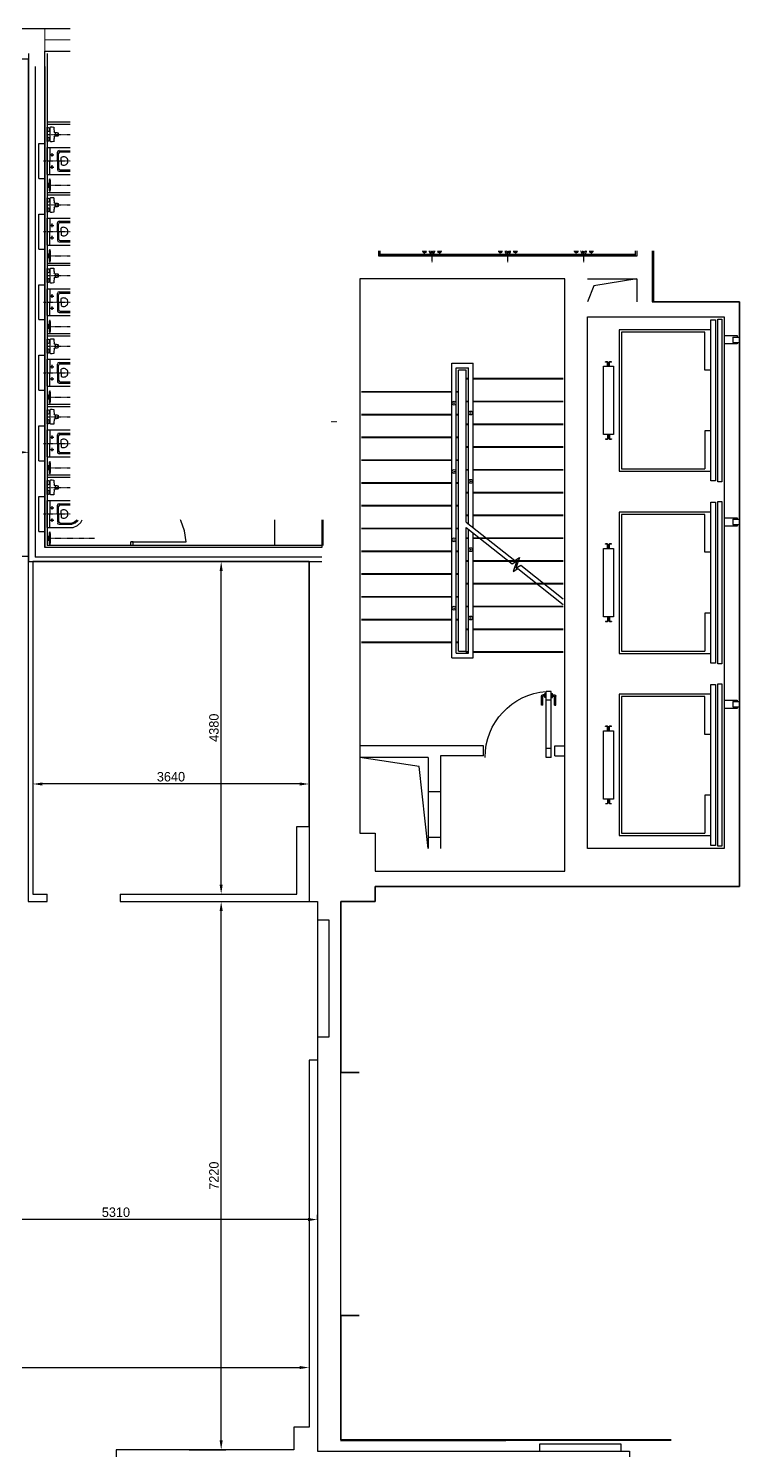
# Model space of a CAD drawing. Header units: millimetres. Extents: x 1180763 to 1206176, y -220242 to -190402.
# Drawn here: x 1196805 to 1206176, y -209132 to -190402 of the extents above; entities that cross this region are included whole.
import ezdxf

# ---------------------------------------------------------------- set-up
doc = ezdxf.new("R2010")
doc.units = ezdxf.units.MM
doc.linetypes.add('DASHDOT2', pattern=[12.7, 6.35, -3.175, 0, -3.175])
doc.linetypes.add('HIDDEN2', pattern=[4.7625, 3.175, -1.5875])
for name, color, linetype in [('Baca', 7, 'Continuous'), ('Divar-esas', 7, 'Continuous'), ('Divar-komek', 7, 'Continuous'), ('Kafel', 7, 'Continuous'), ('Lift', 7, 'Continuous'), ('Meheccer', 7, 'Continuous'), ('OFFICE_BOUNDARY', 3, 'Continuous'), ('Pillekan', 7, 'Continuous'), ('Qapi', 7, 'Continuous'), ('Santexnika', 7, 'Continuous'), ('Tavan', 7, 'Continuous')]:
    doc.layers.add(name, color=color, linetype=linetype)
doc.layers.add('syse', color=135, linetype='Continuous', lineweight=15)

msp = doc.modelspace()

# ---------------------------------------------------------------- linework, layer by layer
for p, q in [((1184773, -190402), (1197353, -190402)), ((1197023, -197237), (1197023, -190702)), ((1197023, -190702), (1197353, -190702)), ((1201423, -193402), (1201423, -193332)), ((1204823, -193402), (1201423, -193402)), ((1204823, -193332), (1204823, -193402)), ((1205023, -193332), (1205023, -194002)), ((1205023, -194002), (1206173, -194002)), ((1206173, -194002), (1206173, -201702)), ((1204434, -194792), (1204408, -194792)), ((1204408, -194796), (1204408, -194792)), ((1204430, -194796), (1204408, -194796)), ((1204434, -194848), (1204434, -194800)), ((1204438, -194844), (1204438, -194796)), ((1204458, -194852), (1204438, -194852)), ((1204454, -194848), (1204442, -194848)), ((1204458, -194844), (1204458, -194796)), ((1204488, -194792), (1204462, -194792)), ((1204462, -194848), (1204462, -194800)), ((1204488, -194796), (1204466, -194796)), ((1204488, -194796), (1204488, -194792)), ((1204408, -195808), (1204408, -195812)), ((1204408, -195808), (1204430, -195808)), ((1204408, -195812), (1204434, -195812)), ((1204434, -195756), (1204434, -195804)), ((1204438, -195752), (1204458, -195752)), ((1204438, -195760), (1204438, -195808)), ((1204442, -195756), (1204454, -195756)), ((1204458, -195760), (1204458, -195808)), ((1204462, -195756), (1204462, -195804)), ((1204462, -195812), (1204488, -195812)), ((1204466, -195808), (1204488, -195808)), ((1204488, -195808), (1204488, -195812)), ((1200673, -196872), (1200673, -197237)), ((1204434, -197192), (1204408, -197192)), ((1204408, -197196), (1204408, -197192)), ((1204430, -197196), (1204408, -197196)), ((1204434, -197248), (1204434, -197200)), ((1204438, -197244), (1204438, -197196)), ((1204458, -197244), (1204458, -197196)), ((1204488, -197192), (1204462, -197192)), ((1204462, -197248), (1204462, -197200)), ((1204488, -197196), (1204466, -197196)), ((1204488, -197196), (1204488, -197192)), ((1200673, -197237), (1197023, -197237)), ((1204458, -197252), (1204438, -197252)), ((1204454, -197248), (1204442, -197248)), ((1204434, -198156), (1204434, -198204)), ((1204438, -198152), (1204458, -198152)), ((1204438, -198160), (1204438, -198208)), ((1204442, -198156), (1204454, -198156)), ((1204458, -198160), (1204458, -198208)), ((1204462, -198156), (1204462, -198204)), ((1204408, -198208), (1204408, -198212)), ((1204408, -198208), (1204430, -198208)), ((1204408, -198212), (1204434, -198212)), ((1204462, -198212), (1204488, -198212)), ((1204466, -198208), (1204488, -198208)), ((1204488, -198208), (1204488, -198212)), ((1204434, -199592), (1204408, -199592)), ((1204408, -199596), (1204408, -199592)), ((1204430, -199596), (1204408, -199596)), ((1204434, -199648), (1204434, -199600)), ((1204438, -199644), (1204438, -199596)), ((1204458, -199652), (1204438, -199652)), ((1204454, -199648), (1204442, -199648)), ((1204458, -199644), (1204458, -199596)), ((1204488, -199592), (1204462, -199592)), ((1204462, -199648), (1204462, -199600)), ((1204488, -199596), (1204466, -199596)), ((1204488, -199596), (1204488, -199592)), ((1204434, -200556), (1204434, -200604)), ((1204438, -200552), (1204458, -200552)), ((1204438, -200560), (1204438, -200608)), ((1204442, -200556), (1204454, -200556)), ((1204458, -200560), (1204458, -200608)), ((1204462, -200556), (1204462, -200604)), ((1204408, -200608), (1204408, -200612)), ((1204408, -200608), (1204430, -200608)), ((1204408, -200612), (1204434, -200612)), ((1204462, -200612), (1204488, -200612)), ((1204466, -200608), (1204488, -200608)), ((1204488, -200608), (1204488, -200612)), ((1206173, -201702), (1201373, -201702)), ((1201373, -201702), (1201373, -201902)), ((1201373, -201902), (1200923, -201902)), ((1200923, -201902), (1200923, -204152)), ((1200923, -204152), (1201163, -204152)), ((1201163, -207352), (1200923, -207352)), ((1200923, -207352), (1200923, -209002)), ((1200923, -209002), (1205273, -208997))]:
    msp.add_line(p, q)
at = {"color": 5, "lineweight": 5}
msp.add_line((1197023, -190552), (1197353, -190552), dxfattribs=at)
at = {"color": 1, "lineweight": 30}
for p, q in [((1205043, -194002), (1205043, -193332)), ((1206173, -194002), (1205043, -194002)), ((1206173, -201702), (1206173, -194002)), ((1196803, -197422), (1200503, -197422)), ((1200503, -197422), (1200503, -201902)), ((1201373, -201902), (1201373, -201702)), ((1201373, -201702), (1206173, -201702)), ((1200503, -201902), (1200613, -201902)), ((1200613, -201902), (1200613, -209142)), ((1200923, -204152), (1200923, -201902)), ((1200923, -201902), (1201373, -201902)), ((1201163, -204152), (1200923, -204152)), ((1200923, -204152), (1201163, -204152)), ((1200923, -207352), (1200923, -204152)), ((1200923, -208992), (1200923, -207352)), ((1200923, -207352), (1201163, -207352)), ((1201163, -207352), (1200923, -207352)), ((1205273, -208992), (1200923, -208992))]:
    msp.add_line(p, q, dxfattribs=at)
at = {"color": 0, "lineweight": -2, "transparency": 16777216}
for p, q in [((1196808, -196044), (1196808, -195922)), ((1198684, -197422), (1199407, -197422)), ((1199345, -201677), (1199345, -197547)), ((1196863, -200249), (1196863, -200416)), ((1200378, -200353), (1196988, -200353)), ((1200503, -200249), (1200503, -200416)), ((1198724, -201802), (1199407, -201802)), ((1198923, -201902), (1199407, -201902)), ((1199345, -208997), (1199345, -202027)), ((1200613, -206094), (1200613, -206027)), ((1200488, -206090), (1195428, -206090)), ((1191038, -208039), (1200378, -208039)), ((1200503, -208068), (1200503, -208101)), ((1198923, -209122), (1199407, -209122))]:
    msp.add_line(p, q, dxfattribs=at)
at = {"lineweight": 5}
msp.add_lwpolyline([(1197023, -190702), (1197023, -190402)], dxfattribs=at)
for points in [[(1203873, -201502), (1203873, -193702), (1201173, -193702), (1201173, -201002), (1201373, -201002), (1201373, -201502), (1203873, -201502)], [(1194433, -197252), (1194433, -197352), (1196803, -197352), (1196803, -201902), (1197053, -201902), (1197053, -201802)], [(1198013, -201802), (1200343, -201802), (1200343, -200912), (1200503, -200912), (1200503, -197422), (1196863, -197422), (1196863, -201802), (1197053, -201802)], [(1198013, -201802), (1198013, -201902), (1200613, -201902), (1200613, -202142), (1200763, -202142), (1200763, -203689), (1200613, -203689)], [(1200613, -203692), (1200613, -203992), (1200503, -203992), (1200503, -208822), (1200303, -208822), (1200303, -209122), (1197963, -209122), (1197963, -209222)], [(1203543, -209142), (1203543, -209042), (1204613, -209042), (1204613, -209142)]]:
    msp.add_lwpolyline(points)
msp.add_lwpolyline([(1204173, -194202), (1205973, -194202), (1205973, -201202), (1204173, -201202)], close=True)
at = {"extrusion": (0, 0, -1)}
for centre, start, end in [((-1204430, -194800), 90, 180), ((-1204434, -194796), 90, 180), ((-1204438, -194848), -90, 0), ((-1204442, -194844), -90, 0), ((-1204454, -194844), 180, -90), ((-1204462, -194796), 0, 90), ((-1204458, -194848), 180, -90), ((-1204466, -194800), 0, 90), ((-1204430, -195804), 180, -90), ((-1204438, -195756), 0, 90), ((-1204434, -195808), 180, -90), ((-1204442, -195760), 0, 90), ((-1204454, -195760), 90, 180), ((-1204458, -195756), 90, 180), ((-1204462, -195808), -90, 0), ((-1204466, -195804), -90, 0), ((-1204430, -197200), 90, 180), ((-1204434, -197196), 90, 180), ((-1204462, -197196), 0, 90), ((-1204466, -197200), 0, 90), ((-1204438, -197248), -90, 0), ((-1204442, -197244), -90, 0), ((-1204454, -197244), 180, -90), ((-1204458, -197248), 180, -90), ((-1204438, -198156), 0, 90), ((-1204442, -198160), 0, 90), ((-1204454, -198160), 90, 180), ((-1204458, -198156), 90, 180), ((-1204430, -198204), 180, -90), ((-1204434, -198208), 180, -90), ((-1204462, -198208), -90, 0), ((-1204466, -198204), -90, 0), ((-1204430, -199600), 90, 180), ((-1204434, -199596), 90, 180), ((-1204438, -199648), -90, 0), ((-1204442, -199644), -90, 0), ((-1204454, -199644), 180, -90), ((-1204462, -199596), 0, 90), ((-1204458, -199648), 180, -90), ((-1204466, -199600), 0, 90), ((-1204438, -200556), 0, 90), ((-1204442, -200560), 0, 90), ((-1204454, -200560), 90, 180), ((-1204458, -200556), 90, 180), ((-1204430, -200604), 180, -90), ((-1204434, -200608), 180, -90), ((-1204462, -200608), -90, 0), ((-1204466, -200604), -90, 0)]:
    msp.add_arc(centre, 4, start, end, dxfattribs=at)
at = {"color": 0, "transparency": 16777216}
for points in [[(1196683, -195964), (1196683, -196005), (1196808, -195985)], [(1199324, -197547), (1199365, -197547), (1199345, -197422)], [(1196988, -200333), (1196988, -200374), (1196863, -200353)], [(1200378, -200333), (1200378, -200374), (1200503, -200353)], [(1199324, -201677), (1199365, -201677), (1199345, -201802)], [(1199324, -202027), (1199365, -202027), (1199345, -201902)], [(1200488, -206069), (1200488, -206110), (1200613, -206090)], [(1200378, -208018), (1200378, -208059), (1200503, -208039)], [(1199324, -208997), (1199365, -208997), (1199345, -209122)]]:
    msp.add_solid(points, dxfattribs=at)
at = {"layer": 'Baca'}
for p, q in [((1201952, -200124), (1201173, -200002)), ((1202073, -201202), (1201952, -200124))]:
    msp.add_line(p, q, dxfattribs=at)
msp.add_lwpolyline([(1204823, -193702), (1204257, -193793), (1204173, -194002)], dxfattribs=at)
at = {"layer": 'Divar-esas'}
for p, q in [((1202803, -199852), (1201173, -199852)), ((1202073, -200002), (1201173, -200002)), ((1202073, -200002), (1202073, -200452)), ((1202803, -199982), (1202233, -199982)), ((1202233, -199982), (1202233, -200452)), ((1202803, -199982), (1202803, -199852)), ((1203743, -199852), (1203873, -199852)), ((1203743, -199982), (1203743, -199852)), ((1203743, -199982), (1203873, -199982)), ((1202073, -200452), (1202233, -200452)), ((1202073, -201052), (1202073, -201202)), ((1202073, -201052), (1202233, -201052)), ((1202233, -201052), (1202233, -201202))]:
    msp.add_line(p, q, dxfattribs=at)
at = {"layer": 'Divar-komek'}
for p, q in [((1196893, -190902), (1196893, -197367)), ((1197023, -190902), (1197023, -197237)), ((1204823, -193332), (1204823, -193402)), ((1205023, -193332), (1205023, -194002)), ((1205023, -193332), (1205023, -194002)), ((1204173, -193702), (1204823, -193702)), ((1204823, -193702), (1204823, -194002)), ((1200673, -197367), (1196893, -197367)), ((1200673, -197237), (1197023, -197237)), ((1202073, -200452), (1202073, -201052)), ((1202233, -200452), (1202233, -201052))]:
    msp.add_line(p, q, dxfattribs=at)
at = {"layer": 'Kafel'}
for p, q in [((1197053, -190732), (1197053, -197212)), ((1197023, -190902), (1197023, -197212)), ((1201438, -193402), (1201438, -193332)), ((1201438, -193387), (1204803, -193387)), ((1204803, -193402), (1204803, -193332)), ((1205043, -193332), (1205043, -194002)), ((1200683, -196872), (1200683, -197212)), ((1200673, -197212), (1197053, -197212))]:
    msp.add_line(p, q, dxfattribs=at)
at = {"layer": 'Lift'}
for p, q in [((1204588, -194371), (1204588, -196233)), ((1205798, -194371), (1204588, -194371)), ((1204618, -194402), (1204618, -196202)), ((1205718, -194402), (1204618, -194402)), ((1205718, -194902), (1205718, -194402)), ((1205798, -196362), (1205798, -194242)), ((1205798, -194242), (1205858, -194242)), ((1205858, -194242), (1205858, -196362)), ((1205888, -196372), (1205888, -194232)), ((1205888, -194232), (1205943, -194232)), ((1205888, -194232), (1205943, -194232)), ((1205943, -194232), (1205943, -196372)), ((1205798, -194902), (1205718, -194902)), ((1205798, -195702), (1205718, -195702)), ((1205718, -195702), (1205718, -196202)), ((1204588, -196233), (1205798, -196233)), ((1204618, -196202), (1205718, -196202)), ((1205858, -196362), (1205798, -196362)), ((1205943, -196372), (1205888, -196372)), ((1205798, -198762), (1205798, -196642)), ((1205798, -196642), (1205858, -196642)), ((1205858, -196642), (1205858, -198762)), ((1205888, -198772), (1205888, -196632)), ((1205888, -196632), (1205943, -196632)), ((1205888, -196632), (1205943, -196632)), ((1205943, -196632), (1205943, -198772)), ((1204588, -196771), (1204588, -198633)), ((1205798, -196771), (1204588, -196771)), ((1204618, -196802), (1204618, -198602)), ((1205718, -196802), (1204618, -196802)), ((1205718, -197302), (1205718, -196802)), ((1205798, -197302), (1205718, -197302)), ((1205798, -198102), (1205718, -198102)), ((1205718, -198102), (1205718, -198602)), ((1204588, -198633), (1205798, -198633)), ((1204618, -198602), (1205718, -198602)), ((1205858, -198762), (1205798, -198762)), ((1205943, -198772), (1205888, -198772)), ((1205798, -201162), (1205798, -199042)), ((1205798, -199042), (1205858, -199042)), ((1205858, -199042), (1205858, -201162)), ((1205888, -201172), (1205888, -199032)), ((1205888, -199032), (1205943, -199032)), ((1205888, -199032), (1205943, -199032)), ((1205943, -199032), (1205943, -201172)), ((1204588, -199171), (1204588, -201033)), ((1205798, -199171), (1204588, -199171)), ((1204618, -199202), (1204618, -201002)), ((1205718, -199202), (1204618, -199202)), ((1205718, -199702), (1205718, -199202)), ((1205798, -199702), (1205718, -199702)), ((1205798, -200502), (1205718, -200502)), ((1205718, -200502), (1205718, -201002)), ((1204588, -201033), (1205798, -201033)), ((1204618, -201002), (1205718, -201002)), ((1205858, -201162), (1205798, -201162)), ((1205943, -201172), (1205888, -201172))]:
    msp.add_line(p, q, dxfattribs=at)
at = {"layer": 'Lift', "linetype": 'Continuous'}
for p, q in [((1205973, -194447), (1206143, -194447)), ((1206143, -194557), (1205973, -194557)), ((1206088, -194467), (1206173, -194467)), ((1206088, -194467), (1206088, -194537)), ((1206088, -194537), (1206173, -194537)), ((1206143, -194447), (1206143, -194467)), ((1206143, -194537), (1206143, -194557)), ((1206173, -194457), (1206176, -194457)), ((1206173, -194547), (1206176, -194547)), ((1206176, -194457), (1206176, -194547)), ((1205973, -196847), (1206143, -196847)), ((1206143, -196847), (1206143, -196867)), ((1206143, -196957), (1205973, -196957)), ((1206088, -196867), (1206173, -196867)), ((1206088, -196867), (1206088, -196937)), ((1206088, -196937), (1206173, -196937)), ((1206143, -196937), (1206143, -196957)), ((1206173, -196857), (1206176, -196857)), ((1206173, -196947), (1206176, -196947)), ((1206176, -196857), (1206176, -196947)), ((1205973, -199247), (1206143, -199247)), ((1206088, -199267), (1206173, -199267)), ((1206088, -199267), (1206088, -199337)), ((1206143, -199247), (1206143, -199267)), ((1206173, -199257), (1206176, -199257)), ((1206176, -199257), (1206176, -199347)), ((1206143, -199357), (1205973, -199357)), ((1206088, -199337), (1206173, -199337)), ((1206143, -199337), (1206143, -199357)), ((1206173, -199347), (1206176, -199347))]:
    msp.add_line(p, q, dxfattribs=at)
at = {"layer": 'Lift', "extrusion": (0, 0, -1)}
for points in [[(-1204513, -195752), (-1204383, -195752), (-1204383, -194852), (-1204513, -194852)], [(-1204513, -198152), (-1204383, -198152), (-1204383, -197252), (-1204513, -197252)], [(-1204513, -200552), (-1204383, -200552), (-1204383, -199652), (-1204513, -199652)]]:
    msp.add_lwpolyline(points, close=True, dxfattribs=at)
at = {"layer": 'Meheccer'}
for p, q in [((1202383, -198692), (1202383, -194812)), ((1202383, -194812), (1202663, -194812)), ((1202443, -198632), (1202443, -194872)), ((1202443, -194872), (1202603, -194872)), ((1202603, -196927), (1202603, -194872)), ((1202663, -196974), (1202663, -194812)), ((1202603, -198632), (1202603, -197000)), ((1202663, -198692), (1202663, -197048)), ((1202383, -198692), (1202663, -198692)), ((1202443, -198632), (1202603, -198632))]:
    msp.add_line(p, q, dxfattribs=at)
for centre, radius in [((1202413, -195337), 25), ((1202413, -195337), 5), ((1202633, -195467), 25), ((1202633, -195467), 5), ((1202413, -196237), 25), ((1202633, -196367), 25), ((1202413, -197138), 25), ((1202633, -197267), 25), ((1202633, -197267), 5), ((1202413, -198037), 25), ((1202633, -198167), 25), ((1202633, -198167), 5)]:
    msp.add_circle(centre, radius, dxfattribs=at)
at = {"layer": 'Meheccer', "linetype": 'HIDDEN2'}
for centre in [(1202413, -196237), (1202633, -196367), (1202413, -197138), (1202413, -198037)]:
    msp.add_circle(centre, 5, dxfattribs=at)
at = {"layer": 'OFFICE_BOUNDARY'}
msp.add_lwpolyline([(1204723, -209142), (1204723, -219872), (1185173, -219872), (1185173, -217272), (1181163, -217272), (1181163, -210562), (1185043, -210562), (1185043, -200312), (1181203, -200312), (1181203, -193602), (1185173, -193602), (1185173, -190802), (1196803, -190802), (1196803, -197422), (1200503, -197422), (1200503, -201902), (1200613, -201902), (1200613, -209142), (1204723, -209142)], close=True, dxfattribs=at)
at = {"layer": 'Pillekan'}
for p, q in [((1202473, -198602), (1202473, -194902)), ((1202573, -194902), (1202473, -194902)), ((1202573, -196903), (1202573, -194902)), ((1202573, -195010), (1202603, -195010)), ((1202573, -195017), (1202603, -195017)), ((1202663, -195010), (1203853, -195010)), ((1202663, -195017), (1203853, -195017)), ((1202383, -195187), (1201193, -195187)), ((1202383, -195194), (1201193, -195194)), ((1202473, -195187), (1202443, -195187)), ((1202473, -195194), (1202443, -195194)), ((1202573, -195310), (1202603, -195310)), ((1202573, -195317), (1202603, -195317)), ((1202663, -195310), (1203853, -195310)), ((1202663, -195317), (1203853, -195317)), ((1202383, -195487), (1201193, -195487)), ((1202383, -195494), (1201193, -195494)), ((1202473, -195487), (1202443, -195487)), ((1202473, -195494), (1202443, -195494)), ((1202573, -195610), (1202603, -195610)), ((1202573, -195617), (1202603, -195617)), ((1202663, -195610), (1203853, -195610)), ((1202663, -195617), (1203853, -195617)), ((1202383, -195787), (1201193, -195787)), ((1202383, -195794), (1201193, -195794)), ((1202473, -195787), (1202443, -195787)), ((1202473, -195794), (1202443, -195794)), ((1202573, -195910), (1202603, -195910)), ((1202663, -195910), (1203853, -195910)), ((1202383, -196087), (1201193, -196087)), ((1202383, -196094), (1201193, -196094)), ((1202473, -196087), (1202443, -196087)), ((1202473, -196094), (1202443, -196094)), ((1202573, -195917), (1202603, -195917)), ((1202663, -195917), (1203853, -195917)), ((1202573, -196210), (1202603, -196210)), ((1202573, -196217), (1202603, -196217)), ((1202663, -196210), (1203853, -196210)), ((1202663, -196217), (1203853, -196217)), ((1202383, -196387), (1201193, -196387)), ((1202383, -196394), (1201193, -196394)), ((1202473, -196387), (1202443, -196387)), ((1202473, -196394), (1202443, -196394)), ((1202573, -196510), (1202603, -196510)), ((1202573, -196517), (1202603, -196517)), ((1202663, -196510), (1203853, -196510)), ((1202663, -196517), (1203853, -196517)), ((1202383, -196687), (1201193, -196687)), ((1202383, -196694), (1201193, -196694)), ((1202473, -196687), (1202443, -196687)), ((1202473, -196694), (1202443, -196694)), ((1202573, -196810), (1202603, -196810)), ((1202573, -196817), (1202603, -196817)), ((1202663, -196810), (1203853, -196810)), ((1202663, -196817), (1203853, -196817)), ((1202383, -196987), (1201193, -196987)), ((1202383, -196994), (1201193, -196994)), ((1202473, -196987), (1202443, -196987)), ((1202473, -196994), (1202443, -196994)), ((1202573, -198617), (1202573, -196977)), ((1202573, -197110), (1202603, -197110)), ((1202573, -197117), (1202603, -197117)), ((1202663, -197110), (1203853, -197110)), ((1202663, -197117), (1203853, -197117)), ((1202383, -197287), (1201193, -197287)), ((1202383, -197294), (1201193, -197294)), ((1202473, -197287), (1202443, -197287)), ((1202473, -197294), (1202443, -197294)), ((1202573, -197410), (1202603, -197410)), ((1202663, -197410), (1203853, -197410)), ((1202383, -197587), (1201193, -197587)), ((1202383, -197594), (1201193, -197594)), ((1202473, -197587), (1202443, -197587)), ((1202473, -197594), (1202443, -197594)), ((1202573, -197417), (1202603, -197417)), ((1202663, -197417), (1203853, -197417)), ((1202573, -197710), (1202603, -197710)), ((1202573, -197717), (1202603, -197717)), ((1202663, -197710), (1203853, -197710)), ((1202663, -197717), (1203853, -197717)), ((1202383, -197887), (1201193, -197887)), ((1202383, -197894), (1201193, -197894)), ((1202473, -197887), (1202443, -197887)), ((1202473, -197894), (1202443, -197894)), ((1202573, -198010), (1202603, -198010)), ((1202573, -198017), (1202603, -198017)), ((1202663, -198010), (1203853, -198010)), ((1202663, -198017), (1203853, -198017)), ((1202383, -198187), (1201193, -198187)), ((1202383, -198194), (1201193, -198194)), ((1202473, -198187), (1202443, -198187)), ((1202473, -198194), (1202443, -198194)), ((1202573, -198310), (1202603, -198310)), ((1202573, -198317), (1202603, -198317)), ((1202663, -198310), (1203853, -198310)), ((1202663, -198317), (1203853, -198317)), ((1202383, -198487), (1201193, -198487)), ((1202383, -198494), (1201193, -198494)), ((1202473, -198487), (1202443, -198487)), ((1202473, -198494), (1202443, -198494)), ((1202473, -198602), (1202573, -198602)), ((1202573, -198610), (1202603, -198610)), ((1202573, -198617), (1202603, -198617)), ((1202663, -198610), (1203853, -198610)), ((1202663, -198617), (1203853, -198617))]:
    msp.add_line(p, q, dxfattribs=at)
at = {"layer": 'Pillekan', "linetype": 'Continuous'}
for points in [[(1202573, -196903), (1203213, -197409), (1203275, -197370), (1203229, -197509), (1203292, -197471), (1203853, -197913)], [(1202573, -196977), (1203177, -197454), (1203239, -197415), (1203193, -197554), (1203255, -197516), (1203853, -197987)]]:
    msp.add_lwpolyline(points, dxfattribs=at)
at = {"layer": 'Qapi', "linetype": 'Continuous'}
for p, q in [((1203567, -199313), (1203567, -199198)), ((1203567, -199313), (1203567, -199198)), ((1203611, -199180), (1203585, -199180)), ((1203611, -199180), (1203585, -199180)), ((1203611, -199180), (1203585, -199180)), ((1203611, -199180), (1203585, -199180)), ((1203611, -199180), (1203585, -199180)), ((1203611, -199180), (1203585, -199180)), ((1203585, -199313), (1203585, -199198)), ((1203611, -199198), (1203585, -199198)), ((1203585, -199313), (1203585, -199198)), ((1203611, -199198), (1203585, -199198)), ((1203611, -199215), (1203611, -199162)), ((1203611, -199215), (1203611, -199162)), ((1203629, -199162), (1203611, -199162)), ((1203611, -199215), (1203611, -199162)), ((1203611, -199215), (1203611, -199162)), ((1203629, -199162), (1203611, -199162)), ((1203629, -199215), (1203611, -199215)), ((1203629, -199215), (1203611, -199215)), ((1203691, -199162), (1203709, -199162)), ((1203691, -199162), (1203709, -199162)), ((1203691, -199215), (1203709, -199215)), ((1203691, -199215), (1203709, -199215)), ((1203709, -199215), (1203709, -199162)), ((1203709, -199215), (1203709, -199162)), ((1203709, -199215), (1203709, -199162)), ((1203709, -199215), (1203709, -199162)), ((1203709, -199180), (1203736, -199180)), ((1203709, -199180), (1203736, -199180)), ((1203709, -199180), (1203736, -199180)), ((1203709, -199180), (1203736, -199180)), ((1203709, -199180), (1203736, -199180)), ((1203709, -199180), (1203736, -199180)), ((1203709, -199198), (1203736, -199198)), ((1203709, -199198), (1203736, -199198)), ((1203736, -199313), (1203736, -199198)), ((1203736, -199313), (1203736, -199198)), ((1203754, -199313), (1203754, -199198)), ((1203754, -199313), (1203754, -199198)), ((1203585, -199313), (1203567, -199313)), ((1203585, -199313), (1203567, -199313)), ((1203736, -199313), (1203754, -199313)), ((1203736, -199313), (1203754, -199313))]:
    msp.add_line(p, q, dxfattribs=at)
at = {"layer": 'Qapi'}
for p, q in [((1203691, -199135), (1203629, -199135)), ((1203691, -199135), (1203629, -199135)), ((1203629, -200002), (1203629, -199135)), ((1203691, -199135), (1203629, -199135)), ((1203691, -199135), (1203629, -199135)), ((1203629, -200002), (1203629, -199135)), ((1203691, -199251), (1203629, -199251)), ((1203691, -199251), (1203629, -199251)), ((1203691, -200002), (1203691, -199135)), ((1203691, -200002), (1203691, -199135)), ((1203691, -199887), (1203629, -199887)), ((1203691, -199887), (1203629, -199887)), ((1203691, -200002), (1203629, -200002)), ((1203691, -200002), (1203629, -200002)), ((1203691, -200002), (1203629, -200002)), ((1203691, -200002), (1203629, -200002))]:
    msp.add_line(p, q, dxfattribs=at)
at = {"layer": 'Qapi', "extrusion": (0, 0, -1)}
msp.add_arc((-1203691, -200002), 869, 0, 85.8935, dxfattribs=at)
msp.add_arc((-1203691, -200002), 869, 0, 85.8935, dxfattribs=at)
at = {"layer": 'Qapi', "linetype": 'Continuous', "extrusion": (0, 0, -1)}
for centre, start, end in [((-1203585, -199198), 0, 90), ((-1203585, -199198), 0, 90), ((-1203736, -199198), 90, 180), ((-1203736, -199198), 90, 180)]:
    msp.add_arc(centre, 17.8, start, end, dxfattribs=at)
at = {"layer": 'Santexnika'}
for p, q in [((1197053, -191632), (1197353, -191632)), ((1197053, -191662), (1197353, -191662)), ((1197053, -191890), (1197053, -191704)), ((1197080, -191712), (1197080, -191755)), ((1197094, -191717), (1197080, -191717)), ((1197091, -191750), (1197080, -191750)), ((1197156, -191776), (1197156, -191818)), ((1196943, -191917), (1197023, -191917)), ((1196943, -192377), (1196943, -191917)), ((1197023, -192377), (1197023, -191917)), ((1197053, -192325), (1197053, -191970)), ((1197053, -191970), (1197353, -191970)), ((1197080, -191882), (1197080, -191839)), ((1197091, -191844), (1197080, -191844)), ((1197094, -191877), (1197080, -191877)), ((1197085, -191970), (1197085, -192147)), ((1197085, -192325), (1197085, -192147)), ((1197094, -192067), (1197138, -192067)), ((1197116, -192089), (1197116, -192043)), ((1197187, -192147), (1197187, -192033)), ((1197187, -192147), (1197187, -192261)), ((1197202, -192147), (1197202, -192049)), ((1197202, -192147), (1197202, -192245)), ((1197208, -192012), (1197353, -192012)), ((1197224, -192028), (1197353, -192028)), ((1197238, -192147), (1197238, -192101)), ((1197238, -192147), (1197238, -192193)), ((1197053, -192325), (1197353, -192325)), ((1197094, -192228), (1197138, -192228)), ((1197116, -192250), (1197116, -192205)), ((1197208, -192282), (1197353, -192282)), ((1197224, -192266), (1197353, -192266)), ((1196943, -192377), (1197023, -192377)), ((1197053, -192438), (1197053, -192497)), ((1197070, -192489), (1197070, -192445)), ((1197081, -192451), (1197070, -192451)), ((1197081, -192484), (1197070, -192484)), ((1197081, -192542), (1197081, -192392)), ((1197081, -192402), (1197098, -192402)), ((1197081, -192532), (1197098, -192532)), ((1197091, -192402), (1197091, -192392)), ((1197091, -192542), (1197091, -192532)), ((1197098, -192532), (1197098, -192402)), ((1197053, -192562), (1197353, -192562)), ((1197053, -192592), (1197353, -192592)), ((1197053, -192820), (1197053, -192634)), ((1197080, -192642), (1197080, -192685)), ((1197094, -192647), (1197080, -192647)), ((1197091, -192680), (1197080, -192680)), ((1197156, -192706), (1197156, -192748)), ((1196943, -192847), (1197023, -192847)), ((1196943, -193307), (1196943, -192847)), ((1197023, -193307), (1197023, -192847)), ((1197053, -193255), (1197053, -192900)), ((1197053, -192900), (1197353, -192900)), ((1197080, -192812), (1197080, -192769)), ((1197091, -192774), (1197080, -192774)), ((1197094, -192807), (1197080, -192807)), ((1197085, -192900), (1197085, -193077)), ((1197085, -193255), (1197085, -193077)), ((1197094, -192997), (1197138, -192997)), ((1197116, -193019), (1197116, -192973)), ((1197187, -193077), (1197187, -192963)), ((1197187, -193077), (1197187, -193191)), ((1197202, -193077), (1197202, -192979)), ((1197202, -193077), (1197202, -193175)), ((1197208, -192942), (1197353, -192942)), ((1197224, -192958), (1197353, -192958)), ((1197238, -193077), (1197238, -193031)), ((1197238, -193077), (1197238, -193123)), ((1197053, -193255), (1197353, -193255)), ((1197094, -193158), (1197138, -193158)), ((1197116, -193180), (1197116, -193135)), ((1197208, -193212), (1197353, -193212)), ((1197224, -193196), (1197353, -193196)), ((1196943, -193307), (1197023, -193307)), ((1197053, -193368), (1197053, -193427)), ((1197070, -193419), (1197070, -193375)), ((1197081, -193381), (1197070, -193381)), ((1197081, -193414), (1197070, -193414)), ((1197081, -193472), (1197081, -193322)), ((1197081, -193332), (1197098, -193332)), ((1197081, -193462), (1197098, -193462)), ((1197091, -193332), (1197091, -193322)), ((1197091, -193472), (1197091, -193462)), ((1197098, -193462), (1197098, -193332)), ((1202011, -193339), (1202015, -193339)), ((1202015, -193343), (1202015, -193332)), ((1202030, -193343), (1202015, -193343)), ((1202019, -193346), (1202019, -193343)), ((1202027, -193347), (1202027, -193343)), ((1202030, -193343), (1202030, -193332)), ((1202034, -193339), (1202030, -193339)), ((1202178, -193387), (1202068, -193387)), ((1202106, -193332), (1202106, -193335)), ((1202139, -193332), (1202139, -193335)), ((1202211, -193339), (1202215, -193339)), ((1202215, -193343), (1202215, -193332)), ((1202215, -193343), (1202230, -193343)), ((1202218, -193347), (1202218, -193343)), ((1202226, -193346), (1202226, -193343)), ((1202230, -193343), (1202230, -193332)), ((1202234, -193339), (1202230, -193339)), ((1203011, -193339), (1203015, -193339)), ((1203015, -193343), (1203015, -193332)), ((1203030, -193343), (1203015, -193343)), ((1203019, -193346), (1203019, -193343)), ((1203027, -193347), (1203027, -193343)), ((1203030, -193343), (1203030, -193332)), ((1203034, -193339), (1203030, -193339)), ((1203067, -193387), (1203177, -193387)), ((1203106, -193332), (1203106, -193335)), ((1203139, -193332), (1203139, -193335)), ((1203211, -193339), (1203215, -193339)), ((1203215, -193343), (1203215, -193332)), ((1203215, -193343), (1203230, -193343)), ((1203218, -193347), (1203218, -193343)), ((1203226, -193346), (1203226, -193343)), ((1203230, -193343), (1203230, -193332)), ((1203234, -193339), (1203230, -193339)), ((1204011, -193339), (1204015, -193339)), ((1204015, -193343), (1204015, -193332)), ((1204030, -193343), (1204015, -193343)), ((1204019, -193346), (1204019, -193343)), ((1204027, -193347), (1204027, -193343)), ((1204030, -193343), (1204030, -193332)), ((1204034, -193339), (1204030, -193339)), ((1204067, -193387), (1204177, -193387)), ((1204106, -193332), (1204106, -193335)), ((1204139, -193332), (1204139, -193335)), ((1204211, -193339), (1204215, -193339)), ((1204215, -193343), (1204215, -193332)), ((1204215, -193343), (1204230, -193343)), ((1204218, -193347), (1204218, -193343)), ((1204226, -193346), (1204226, -193343)), ((1204230, -193343), (1204230, -193332)), ((1204234, -193339), (1204230, -193339)), ((1197053, -193492), (1197353, -193492)), ((1197053, -193522), (1197353, -193522)), ((1197053, -193750), (1197053, -193564)), ((1197080, -193572), (1197080, -193615)), ((1197094, -193577), (1197080, -193577)), ((1197091, -193610), (1197080, -193610)), ((1197156, -193636), (1197156, -193678)), ((1196943, -193777), (1197023, -193777)), ((1196943, -194237), (1196943, -193777)), ((1197023, -194237), (1197023, -193777)), ((1197053, -194185), (1197053, -193830)), ((1197053, -193830), (1197353, -193830)), ((1197080, -193742), (1197080, -193699)), ((1197091, -193704), (1197080, -193704)), ((1197094, -193737), (1197080, -193737)), ((1197085, -193830), (1197085, -194007)), ((1197085, -194185), (1197085, -194007)), ((1197094, -193927), (1197138, -193927)), ((1197116, -193949), (1197116, -193903)), ((1197187, -194007), (1197187, -193893)), ((1197187, -194007), (1197187, -194121)), ((1197202, -194007), (1197202, -193909)), ((1197202, -194007), (1197202, -194105)), ((1197208, -193872), (1197353, -193872)), ((1197224, -193888), (1197353, -193888)), ((1197238, -194007), (1197238, -193961)), ((1197238, -194007), (1197238, -194053)), ((1197053, -194185), (1197353, -194185)), ((1197094, -194088), (1197138, -194088)), ((1197116, -194110), (1197116, -194065)), ((1197208, -194142), (1197353, -194142)), ((1197224, -194126), (1197353, -194126)), ((1196943, -194237), (1197023, -194237)), ((1197053, -194298), (1197053, -194357)), ((1197070, -194349), (1197070, -194305)), ((1197081, -194311), (1197070, -194311)), ((1197081, -194344), (1197070, -194344)), ((1197081, -194402), (1197081, -194252)), ((1197081, -194262), (1197098, -194262)), ((1197081, -194392), (1197098, -194392)), ((1197091, -194262), (1197091, -194252)), ((1197091, -194402), (1197091, -194392)), ((1197098, -194392), (1197098, -194262)), ((1197053, -194422), (1197353, -194422)), ((1197053, -194452), (1197353, -194452)), ((1197053, -194680), (1197053, -194494)), ((1197080, -194502), (1197080, -194545)), ((1197094, -194507), (1197080, -194507)), ((1197091, -194540), (1197080, -194540)), ((1197156, -194566), (1197156, -194608)), ((1196943, -194707), (1197023, -194707)), ((1196943, -195167), (1196943, -194707)), ((1197023, -195167), (1197023, -194707)), ((1197053, -195115), (1197053, -194760)), ((1197053, -194760), (1197353, -194760)), ((1197080, -194672), (1197080, -194629)), ((1197091, -194634), (1197080, -194634)), ((1197094, -194667), (1197080, -194667)), ((1197085, -194760), (1197085, -194937)), ((1197085, -195115), (1197085, -194937)), ((1197094, -194857), (1197138, -194857)), ((1197116, -194879), (1197116, -194833)), ((1197187, -194937), (1197187, -194823)), ((1197187, -194937), (1197187, -195051)), ((1197202, -194937), (1197202, -194839)), ((1197202, -194937), (1197202, -195035)), ((1197208, -194802), (1197353, -194802)), ((1197224, -194818), (1197353, -194818)), ((1197238, -194937), (1197238, -194891)), ((1197238, -194937), (1197238, -194983)), ((1197053, -195115), (1197353, -195115)), ((1197094, -195018), (1197138, -195018)), ((1197116, -195040), (1197116, -194995)), ((1197208, -195072), (1197353, -195072)), ((1197224, -195056), (1197353, -195056)), ((1196943, -195167), (1197023, -195167)), ((1197053, -195228), (1197053, -195287)), ((1197053, -195352), (1197353, -195352)), ((1197053, -195352), (1197353, -195352)), ((1197070, -195279), (1197070, -195235)), ((1197081, -195241), (1197070, -195241)), ((1197081, -195274), (1197070, -195274)), ((1197081, -195332), (1197081, -195182)), ((1197081, -195192), (1197098, -195192)), ((1197081, -195322), (1197098, -195322)), ((1197091, -195192), (1197091, -195182)), ((1197091, -195332), (1197091, -195322)), ((1197098, -195322), (1197098, -195192)), ((1197053, -195382), (1197353, -195382)), ((1197053, -195382), (1197353, -195382)), ((1197053, -195610), (1197053, -195424)), ((1197080, -195432), (1197080, -195475)), ((1197094, -195437), (1197080, -195437)), ((1197091, -195470), (1197080, -195470)), ((1197156, -195496), (1197156, -195538)), ((1196943, -195637), (1197023, -195637)), ((1196943, -196097), (1196943, -195637)), ((1197023, -196097), (1197023, -195637)), ((1197053, -196045), (1197053, -195690)), ((1197053, -195690), (1197353, -195690)), ((1197080, -195602), (1197080, -195559)), ((1197091, -195564), (1197080, -195564)), ((1197094, -195597), (1197080, -195597)), ((1197085, -195690), (1197085, -195867)), ((1197085, -196045), (1197085, -195867)), ((1197094, -195787), (1197138, -195787)), ((1197116, -195809), (1197116, -195763)), ((1197187, -195867), (1197187, -195753)), ((1197187, -195867), (1197187, -195981)), ((1197202, -195867), (1197202, -195769)), ((1197202, -195867), (1197202, -195965)), ((1197208, -195732), (1197353, -195732)), ((1197224, -195748), (1197353, -195748)), ((1197238, -195867), (1197238, -195821)), ((1197238, -195867), (1197238, -195913)), ((1196943, -196097), (1197023, -196097)), ((1197053, -196045), (1197353, -196045)), ((1197094, -195948), (1197138, -195948)), ((1197116, -195970), (1197116, -195925)), ((1197208, -196002), (1197353, -196002)), ((1197224, -195986), (1197353, -195986)), ((1197053, -196158), (1197053, -196217)), ((1197053, -196282), (1197353, -196282)), ((1197053, -196282), (1197353, -196282)), ((1197070, -196209), (1197070, -196165)), ((1197081, -196171), (1197070, -196171)), ((1197081, -196204), (1197070, -196204)), ((1197081, -196262), (1197081, -196112)), ((1197081, -196122), (1197098, -196122)), ((1197081, -196252), (1197098, -196252)), ((1197091, -196122), (1197091, -196112)), ((1197091, -196262), (1197091, -196252)), ((1197098, -196252), (1197098, -196122)), ((1197053, -196312), (1197353, -196312)), ((1197053, -196312), (1197353, -196312)), ((1197053, -196540), (1197053, -196354)), ((1197080, -196362), (1197080, -196405)), ((1197094, -196367), (1197080, -196367)), ((1197091, -196400), (1197080, -196400)), ((1197156, -196426), (1197156, -196468)), ((1196943, -196567), (1197023, -196567)), ((1196943, -197027), (1196943, -196567)), ((1197023, -197027), (1197023, -196567)), ((1197053, -196975), (1197053, -196620)), ((1197053, -196620), (1197353, -196620)), ((1197080, -196532), (1197080, -196489)), ((1197091, -196494), (1197080, -196494)), ((1197094, -196527), (1197080, -196527)), ((1197085, -196620), (1197085, -196797)), ((1197208, -196662), (1197353, -196662)), ((1197085, -196975), (1197085, -196797)), ((1197094, -196717), (1197138, -196717)), ((1197116, -196739), (1197116, -196693)), ((1197187, -196797), (1197187, -196683)), ((1197187, -196797), (1197187, -196911)), ((1197202, -196797), (1197202, -196699)), ((1197202, -196797), (1197202, -196895)), ((1197224, -196678), (1197353, -196678)), ((1197238, -196797), (1197238, -196751)), ((1197238, -196797), (1197238, -196843)), ((1196943, -197027), (1197023, -197027)), ((1197053, -196975), (1197395, -196975)), ((1197094, -196878), (1197138, -196878)), ((1197116, -196900), (1197116, -196855)), ((1197208, -196932), (1197376, -196932)), ((1197224, -196916), (1197374, -196916)), ((1200048, -196872), (1200048, -197212)), ((1197053, -197088), (1197053, -197147)), ((1197070, -197139), (1197070, -197095)), ((1197081, -197101), (1197070, -197101)), ((1197081, -197134), (1197070, -197134)), ((1197081, -197192), (1197081, -197042)), ((1197081, -197052), (1197098, -197052)), ((1197081, -197182), (1197098, -197182)), ((1197091, -197052), (1197091, -197042)), ((1197091, -197192), (1197091, -197182)), ((1197098, -197182), (1197098, -197052)), ((1198153, -197212), (1198153, -197162)), ((1198183, -197162), (1198153, -197162)), ((1198168, -197162), (1198883, -197162)), ((1198183, -197212), (1198183, -197162))]:
    msp.add_line(p, q, dxfattribs=at)
at = {"layer": 'Santexnika', "color": 26, "linetype": 'DASHDOT2', "true_color": 0x791e15}
for p, q in [((1197053, -191797), (1197353, -191797)), ((1197003, -192147), (1197353, -192147)), ((1197053, -192467), (1197353, -192467)), ((1197053, -192727), (1197353, -192727)), ((1197003, -193077), (1197353, -193077)), ((1197053, -193397), (1197353, -193397)), ((1202123, -193482), (1202123, -193332)), ((1203123, -193482), (1203123, -193332)), ((1204123, -193482), (1204123, -193332)), ((1197053, -193657), (1197353, -193657)), ((1197003, -194007), (1197353, -194007)), ((1197053, -194327), (1197353, -194327)), ((1197053, -194587), (1197353, -194587)), ((1197003, -194937), (1197353, -194937)), ((1197053, -195257), (1197353, -195257)), ((1197053, -195517), (1197353, -195517)), ((1200869, -195582), (1200793, -195582)), ((1197003, -195867), (1197353, -195867)), ((1197053, -196187), (1197353, -196187)), ((1197053, -196447), (1197353, -196447)), ((1197003, -196797), (1197353, -196797)), ((1197053, -197117), (1197677, -197117))]:
    msp.add_line(p, q, dxfattribs=at)
at = {"layer": 'Santexnika'}
for points in [[(1201998, -193335), (1201998, -193338), (1202000, -193340), (1202002, -193342), (1202005, -193342), (1202008, -193342), (1202010, -193340), (1202012, -193338), (1202012, -193335), (1202012, -193332), (1202012, -193332)], [(1201998, -193332), (1201998, -193332), (1201998, -193335)], [(1202015, -193335), (1202015, -193338), (1202017, -193341), (1202020, -193342), (1202023, -193343), (1202026, -193342), (1202028, -193341), (1202030, -193338), (1202030, -193335), (1202030, -193332)], [(1202015, -193332), (1202015, -193335)], [(1202033, -193335), (1202033, -193338), (1202035, -193340), (1202037, -193342), (1202040, -193342), (1202043, -193342), (1202045, -193340), (1202047, -193338), (1202047, -193335), (1202047, -193332), (1202047, -193332)], [(1202033, -193332), (1202033, -193332), (1202033, -193335)], [(1202086, -193335), (1202089, -193349), (1202097, -193361), (1202108, -193369), (1202123, -193371), (1202137, -193369), (1202148, -193361), (1202156, -193349), (1202159, -193335), (1202158, -193332)], [(1202087, -193332), (1202086, -193335)], [(1202106, -193335), (1202107, -193342), (1202111, -193347), (1202116, -193350), (1202123, -193352), (1202129, -193350), (1202134, -193347), (1202138, -193342), (1202139, -193335), (1202138, -193332)], [(1202107, -193332), (1202106, -193335)], [(1202198, -193335), (1202198, -193338), (1202200, -193340), (1202202, -193342), (1202205, -193342), (1202208, -193342), (1202210, -193340), (1202212, -193338), (1202212, -193335), (1202212, -193332), (1202212, -193332)], [(1202198, -193332), (1202198, -193332), (1202198, -193335)], [(1202215, -193335), (1202215, -193338), (1202217, -193341), (1202220, -193342), (1202223, -193343), (1202226, -193342), (1202228, -193341), (1202230, -193338), (1202230, -193335), (1202230, -193332)], [(1202215, -193332), (1202215, -193335)], [(1202233, -193335), (1202233, -193338), (1202235, -193340), (1202237, -193342), (1202240, -193342), (1202243, -193342), (1202245, -193340), (1202247, -193338), (1202247, -193335), (1202247, -193332), (1202247, -193332)], [(1202233, -193332), (1202233, -193332), (1202233, -193335)], [(1202998, -193335), (1202998, -193338), (1203000, -193340), (1203002, -193342), (1203005, -193342), (1203008, -193342), (1203010, -193340), (1203012, -193338), (1203012, -193335), (1203012, -193332), (1203012, -193332)], [(1202998, -193332), (1202998, -193332), (1202998, -193335)], [(1203015, -193335), (1203015, -193338), (1203017, -193341), (1203020, -193342), (1203023, -193343), (1203026, -193342), (1203028, -193341), (1203030, -193338), (1203030, -193335), (1203030, -193332)], [(1203015, -193332), (1203015, -193335)], [(1203033, -193335), (1203033, -193338), (1203035, -193340), (1203037, -193342), (1203040, -193342), (1203043, -193342), (1203045, -193340), (1203047, -193338), (1203047, -193335), (1203047, -193332), (1203047, -193332)], [(1203033, -193332), (1203033, -193332), (1203033, -193335)], [(1203086, -193335), (1203089, -193349), (1203097, -193361), (1203108, -193369), (1203123, -193371), (1203137, -193369), (1203148, -193361), (1203156, -193349), (1203159, -193335), (1203158, -193332)], [(1203087, -193332), (1203086, -193335)], [(1203106, -193335), (1203107, -193342), (1203111, -193347), (1203116, -193350), (1203123, -193352), (1203129, -193350), (1203134, -193347), (1203138, -193342), (1203139, -193335), (1203138, -193332)], [(1203107, -193332), (1203106, -193335)], [(1203198, -193335), (1203198, -193338), (1203200, -193340), (1203202, -193342), (1203205, -193342), (1203208, -193342), (1203210, -193340), (1203212, -193338), (1203212, -193335), (1203212, -193332), (1203212, -193332)], [(1203198, -193332), (1203198, -193332), (1203198, -193335)], [(1203215, -193335), (1203215, -193338), (1203217, -193341), (1203220, -193342), (1203223, -193343), (1203226, -193342), (1203228, -193341), (1203230, -193338), (1203230, -193335), (1203230, -193332)], [(1203215, -193332), (1203215, -193335)], [(1203233, -193335), (1203233, -193338), (1203235, -193340), (1203237, -193342), (1203240, -193342), (1203243, -193342), (1203245, -193340), (1203247, -193338), (1203247, -193335), (1203247, -193332), (1203247, -193332)], [(1203233, -193332), (1203233, -193332), (1203233, -193335)], [(1203998, -193335), (1203998, -193338), (1204000, -193340), (1204002, -193342), (1204005, -193342), (1204008, -193342), (1204010, -193340), (1204012, -193338), (1204012, -193335), (1204012, -193332), (1204012, -193332)], [(1203998, -193332), (1203998, -193332), (1203998, -193335)], [(1204015, -193335), (1204015, -193338), (1204017, -193341), (1204020, -193342), (1204023, -193343), (1204026, -193342), (1204028, -193341), (1204030, -193338), (1204030, -193335), (1204030, -193332)], [(1204015, -193332), (1204015, -193335)], [(1204033, -193335), (1204033, -193338), (1204035, -193340), (1204037, -193342), (1204040, -193342), (1204043, -193342), (1204045, -193340), (1204047, -193338), (1204047, -193335), (1204047, -193332), (1204047, -193332)], [(1204033, -193332), (1204033, -193332), (1204033, -193335)], [(1204086, -193335), (1204089, -193349), (1204097, -193361), (1204108, -193369), (1204123, -193371), (1204137, -193369), (1204148, -193361), (1204156, -193349), (1204159, -193335), (1204158, -193332)], [(1204087, -193332), (1204086, -193335)], [(1204106, -193335), (1204107, -193342), (1204111, -193347), (1204116, -193350), (1204123, -193352), (1204129, -193350), (1204134, -193347), (1204138, -193342), (1204139, -193335), (1204138, -193332)], [(1204107, -193332), (1204106, -193335)], [(1204198, -193335), (1204198, -193338), (1204200, -193340), (1204202, -193342), (1204205, -193342), (1204208, -193342), (1204210, -193340), (1204212, -193338), (1204212, -193335), (1204212, -193332), (1204212, -193332)], [(1204198, -193332), (1204198, -193332), (1204198, -193335)], [(1204215, -193335), (1204215, -193338), (1204217, -193341), (1204220, -193342), (1204223, -193343), (1204226, -193342), (1204228, -193341), (1204230, -193338), (1204230, -193335), (1204230, -193332)], [(1204215, -193332), (1204215, -193335)], [(1204233, -193335), (1204233, -193338), (1204235, -193340), (1204237, -193342), (1204240, -193342), (1204243, -193342), (1204245, -193340), (1204247, -193338), (1204247, -193335), (1204247, -193332), (1204247, -193332)], [(1204233, -193332), (1204233, -193332), (1204233, -193335)], [(1197374, -196916), (1197413, -196900), (1197443, -196873), (1197443, -196872)], [(1197376, -196932), (1197420, -196915), (1197455, -196884), (1197462, -196872)], [(1197395, -196975), (1197450, -196950), (1197494, -196909), (1197514, -196872)], [(1198883, -197162), (1198860, -197018), (1198815, -196883), (1198809, -196872)]]:
    msp.add_lwpolyline(points, dxfattribs=at)
for centre in [(1197116, -192067), (1197116, -192228), (1197116, -192997), (1197116, -193158), (1197116, -193927), (1197116, -194088), (1197116, -194857), (1197116, -195018), (1197116, -195787), (1197116, -195948), (1197116, -196717), (1197116, -196878)]:
    msp.add_circle(centre, 11.1, dxfattribs=at)
at = {"layer": 'Santexnika', "extrusion": (0, 0, -1)}
for centre in [(-1202022, -193353), (-1202223, -193353), (-1203022, -193353), (-1203223, -193353), (-1204022, -193353), (-1204223, -193353)]:
    msp.add_circle(centre, 7.36, dxfattribs=at)
for centre, radius, start, end in [((-1197044, -191800), 95.7, 94.816, 110.1457), ((-1197044, -191668), 95.7, -110.1457, -94.816), ((-1197074, -191717), 8.09, 112.9919, 138.4956), ((-1197074, -191750), 8.09, -138.4956, -112.9919), ((-1197963, -191797), 873, -6.4995, 6.4995), ((-1197106, -191901), 203, 87.1749, 99.4367), ((-1193733, -191976), 3417, 175.3885, 176.452), ((-1197156, -191763), 12.7, -90.1961, -3.548), ((-1197160, -191776), 3.69, 2.5378, 73.278), ((-1197159, -192143), 371, 89.9348, 94.1243), ((-1197157, -191797), 37.6, 141.0864, -141.0864), ((-1197192, -191779), 3.74, 16.9044, 166.3079), ((-1197060, -191797), 137, 171.8724, -171.8724), ((-1197044, -191927), 95.7, 94.816, 110.1457), ((-1197044, -191795), 95.7, -110.1457, -94.816), ((-1197074, -191844), 8.09, 112.9919, 138.4956), ((-1197074, -191877), 8.09, -138.4956, -112.9919), ((-1197106, -191693), 203, -99.4367, -87.1749), ((-1193733, -191619), 3417, -176.452, -175.3885), ((-1197156, -191831), 12.7, 3.548, 90.1961), ((-1197160, -191818), 3.69, -73.278, -2.5378), ((-1197159, -191451), 371, -94.1243, -89.9348), ((-1197192, -191816), 3.74, -166.3079, -16.9044), ((-1197044, -192730), 95.7, 94.816, 110.1457), ((-1197044, -192598), 95.7, -110.1457, -94.816), ((-1197074, -192647), 8.09, 112.9919, 138.4956), ((-1197074, -192680), 8.09, -138.4956, -112.9919), ((-1197963, -192727), 873, -6.4995, 6.4995), ((-1197106, -192831), 203, 87.1749, 99.4367), ((-1193733, -192906), 3417, 175.3885, 176.452), ((-1197156, -192693), 12.7, -90.1961, -3.548), ((-1197160, -192706), 3.69, 2.5378, 73.278), ((-1197159, -193073), 371, 89.9348, 94.1243), ((-1197157, -192727), 37.6, 141.0864, -141.0864), ((-1197192, -192709), 3.74, 16.9044, 166.3079), ((-1197060, -192727), 137, 171.8724, -171.8724), ((-1197044, -192857), 95.7, 94.816, 110.1457), ((-1197044, -192725), 95.7, -110.1457, -94.816), ((-1197074, -192774), 8.09, 112.9919, 138.4956), ((-1197074, -192807), 8.09, -138.4956, -112.9919), ((-1197106, -192623), 203, -99.4367, -87.1749), ((-1193733, -192549), 3417, -176.452, -175.3885), ((-1197156, -192761), 12.7, 3.548, 90.1961), ((-1197160, -192748), 3.69, -73.278, -2.5378), ((-1197159, -192381), 371, -94.1243, -89.9348), ((-1197192, -192746), 3.74, -166.3079, -16.9044), ((-1202023, -193335), 22.8, -72.6141, -14.9041), ((-1202023, -193335), 14, -63.7726, -23.7455), ((-1202023, -193335), 22.8, -165.0959, -102.4212), ((-1202023, -193335), 14, -156.2545, -111.2626), ((-1202223, -193335), 22.8, -77.5788, -14.9041), ((-1202223, -193335), 14, -68.7374, -23.7455), ((-1202223, -193335), 22.8, -165.0959, -107.3859), ((-1202223, -193335), 14, -156.2545, -116.2274), ((-1203023, -193335), 22.8, -72.6141, -14.9041), ((-1203023, -193335), 14, -63.7726, -23.7455), ((-1203023, -193335), 22.8, -165.0959, -102.4212), ((-1203023, -193335), 14, -156.2545, -111.2626), ((-1203223, -193335), 22.8, -77.5788, -14.9041), ((-1203223, -193335), 14, -68.7374, -23.7455), ((-1203223, -193335), 22.8, -165.0959, -107.3859), ((-1203223, -193335), 14, -156.2545, -116.2274), ((-1204023, -193335), 22.8, -72.6141, -14.9041), ((-1204023, -193335), 14, -63.7726, -23.7455), ((-1204023, -193335), 22.8, -165.0959, -102.4212), ((-1204023, -193335), 14, -156.2545, -111.2626), ((-1204223, -193335), 22.8, -77.5788, -14.9041), ((-1204223, -193335), 14, -68.7374, -23.7455), ((-1204223, -193335), 22.8, -165.0959, -107.3859), ((-1204223, -193335), 14, -156.2545, -116.2274), ((-1197044, -193660), 95.7, 94.816, 110.1457), ((-1197044, -193528), 95.7, -110.1457, -94.816), ((-1197074, -193577), 8.09, 112.9919, 138.4956), ((-1197074, -193610), 8.09, -138.4956, -112.9919), ((-1197963, -193657), 873, -6.4995, 6.4995), ((-1197106, -193761), 203, 87.1749, 99.4367), ((-1193733, -193836), 3417, 175.3885, 176.452), ((-1197156, -193623), 12.7, -90.1961, -3.548), ((-1197160, -193636), 3.69, 2.5378, 73.278), ((-1197159, -194003), 371, 89.9348, 94.1243), ((-1197157, -193657), 37.6, 141.0864, -141.0864), ((-1197192, -193639), 3.74, 16.9044, 166.3079), ((-1197060, -193657), 137, 171.8724, -171.8724), ((-1197044, -193787), 95.7, 94.816, 110.1457), ((-1197044, -193655), 95.7, -110.1457, -94.816), ((-1197074, -193704), 8.09, 112.9919, 138.4956), ((-1197074, -193737), 8.09, -138.4956, -112.9919), ((-1197106, -193553), 203, -99.4367, -87.1749), ((-1193733, -193479), 3417, -176.452, -175.3885), ((-1197156, -193691), 12.7, 3.548, 90.1961), ((-1197160, -193678), 3.69, -73.278, -2.5378), ((-1197159, -193311), 371, -94.1243, -89.9348), ((-1197192, -193676), 3.74, -166.3079, -16.9044), ((-1197044, -194590), 95.7, 94.816, 110.1457), ((-1197044, -194458), 95.7, -110.1457, -94.816), ((-1197074, -194507), 8.09, 112.9919, 138.4956), ((-1197074, -194540), 8.09, -138.4956, -112.9919), ((-1197963, -194587), 873, -6.4995, 6.4995), ((-1197106, -194691), 203, 87.1749, 99.4367), ((-1193733, -194766), 3417, 175.3885, 176.452), ((-1197156, -194553), 12.7, -90.1961, -3.548), ((-1197160, -194566), 3.69, 2.5378, 73.278), ((-1197159, -194933), 371, 89.9348, 94.1243), ((-1197157, -194587), 37.6, 141.0864, -141.0864), ((-1197192, -194569), 3.74, 16.9044, 166.3079), ((-1197060, -194587), 137, 171.8724, -171.8724), ((-1197044, -194717), 95.7, 94.816, 110.1457), ((-1197044, -194585), 95.7, -110.1457, -94.816), ((-1197074, -194634), 8.09, 112.9919, 138.4956), ((-1197074, -194667), 8.09, -138.4956, -112.9919), ((-1197106, -194483), 203, -99.4367, -87.1749), ((-1193733, -194409), 3417, -176.452, -175.3885), ((-1197156, -194621), 12.7, 3.548, 90.1961), ((-1197160, -194608), 3.69, -73.278, -2.5378), ((-1197159, -194241), 371, -94.1243, -89.9348), ((-1197192, -194606), 3.74, -166.3079, -16.9044), ((-1197044, -195520), 95.7, 94.816, 110.1457), ((-1197044, -195388), 95.7, -110.1457, -94.816), ((-1197074, -195437), 8.09, 112.9919, 138.4956), ((-1197074, -195470), 8.09, -138.4956, -112.9919), ((-1197963, -195517), 873, -6.4995, 6.4995), ((-1197106, -195621), 203, 87.1749, 99.4367), ((-1193733, -195696), 3417, 175.3885, 176.452), ((-1197156, -195483), 12.7, -90.1961, -3.548), ((-1197156, -195551), 12.7, 3.548, 90.1961), ((-1197160, -195496), 3.69, 2.5378, 73.278), ((-1197160, -195538), 3.69, -73.278, -2.5378), ((-1197159, -195863), 371, 89.9348, 94.1243), ((-1197159, -195171), 371, -94.1243, -89.9348), ((-1197157, -195517), 37.6, 141.0864, -141.0864), ((-1197192, -195499), 3.74, 16.9044, 166.3079), ((-1197192, -195536), 3.74, -166.3079, -16.9044), ((-1197060, -195517), 137, 171.8724, -171.8724), ((-1197044, -195647), 95.7, 94.816, 110.1457), ((-1197044, -195515), 95.7, -110.1457, -94.816), ((-1197074, -195564), 8.09, 112.9919, 138.4956), ((-1197074, -195597), 8.09, -138.4956, -112.9919), ((-1197106, -195413), 203, -99.4367, -87.1749), ((-1193733, -195339), 3417, -176.452, -175.3885), ((-1197044, -196450), 95.7, 94.816, 110.1457), ((-1197044, -196318), 95.7, -110.1457, -94.816), ((-1197074, -196367), 8.09, 112.9919, 138.4956), ((-1197074, -196400), 8.09, -138.4956, -112.9919), ((-1197963, -196447), 873, -6.4995, 6.4995), ((-1197106, -196551), 203, 87.1749, 99.4367), ((-1193733, -196626), 3417, 175.3885, 176.452), ((-1197156, -196413), 12.7, -90.1961, -3.548), ((-1197156, -196481), 12.7, 3.548, 90.1961), ((-1197160, -196426), 3.69, 2.5378, 73.278), ((-1197160, -196468), 3.69, -73.278, -2.5378), ((-1197159, -196793), 371, 89.9348, 94.1243), ((-1197159, -196101), 371, -94.1243, -89.9348), ((-1197157, -196447), 37.6, 141.0864, -141.0864), ((-1197192, -196429), 3.74, 16.9044, 166.3079), ((-1197192, -196466), 3.74, -166.3079, -16.9044), ((-1197060, -196447), 137, 171.8724, -171.8724), ((-1197044, -196577), 95.7, 94.816, 110.1457), ((-1197044, -196445), 95.7, -110.1457, -94.816), ((-1197074, -196494), 8.09, 112.9919, 138.4956), ((-1197074, -196527), 8.09, -138.4956, -112.9919), ((-1197106, -196343), 203, -99.4367, -87.1749), ((-1193733, -196269), 3417, -176.452, -175.3885)]:
    msp.add_arc(centre, radius, start, end, dxfattribs=at)
at = {"layer": 'Santexnika'}
for centre, radius, start, end in [((1197208, -192033), 21.6, 89.5761, 178.3144), ((1197224, -192050), 21.6, 89.5761, 178.3144), ((1197270, -192149), 57.5, 32.0212, 123.5551), ((1197242, -192149), 82.9, 1.6164, 22.147), ((1197242, -192145), 82.9, -22.147, -1.6164), ((1197208, -192261), 21.6, -178.3144, -89.5761), ((1197224, -192244), 21.6, -178.3144, -89.5761), ((1197270, -192146), 57.5, -123.5551, -32.0212), ((1197047, -192475), 37.4, 57.4456, 81.9817), ((1197047, -192459), 37.4, -81.9817, -57.4456), ((1197064, -192451), 8.09, 41.5044, 67.0081), ((1197064, -192484), 8.09, -67.0081, -41.5044), ((1197086, -192392), 5, 0, 180), ((1197086, -192542), 5, 180, 0), ((1197208, -192963), 21.6, 89.5761, 178.3144), ((1197224, -192980), 21.6, 89.5761, 178.3144), ((1197270, -193079), 57.5, 32.0212, 123.5551), ((1197270, -193076), 57.5, -123.5551, -32.0212), ((1197242, -193079), 82.9, 1.6164, 22.147), ((1197242, -193075), 82.9, -22.147, -1.6164), ((1197208, -193191), 21.6, -178.3144, -89.5761), ((1197224, -193174), 21.6, -178.3144, -89.5761), ((1197047, -193405), 37.4, 57.4456, 81.9817), ((1197047, -193389), 37.4, -81.9817, -57.4456), ((1197064, -193381), 8.09, 41.5044, 67.0081), ((1197064, -193414), 8.09, -67.0081, -41.5044), ((1197086, -193322), 5, 0, 180), ((1197086, -193472), 5, 180, 0), ((1197208, -193893), 21.6, 89.5761, 178.3144), ((1197224, -193910), 21.6, 89.5761, 178.3144), ((1197270, -194009), 57.5, 32.0212, 123.5551), ((1197270, -194006), 57.5, -123.5551, -32.0212), ((1197242, -194009), 82.9, 1.6164, 22.147), ((1197242, -194005), 82.9, -22.147, -1.6164), ((1197208, -194121), 21.6, -178.3144, -89.5761), ((1197224, -194104), 21.6, -178.3144, -89.5761), ((1197047, -194335), 37.4, 57.4456, 81.9817), ((1197047, -194319), 37.4, -81.9817, -57.4456), ((1197064, -194311), 8.09, 41.5044, 67.0081), ((1197064, -194344), 8.09, -67.0081, -41.5044), ((1197086, -194252), 5, 0, 180), ((1197086, -194402), 5, 180, 0), ((1197208, -194823), 21.6, 89.5761, 178.3144), ((1197224, -194840), 21.6, 89.5761, 178.3144), ((1197270, -194939), 57.5, 32.0212, 123.5551), ((1197270, -194936), 57.5, -123.5551, -32.0212), ((1197242, -194939), 82.9, 1.6164, 22.147), ((1197242, -194935), 82.9, -22.147, -1.6164), ((1197208, -195051), 21.6, -178.3144, -89.5761), ((1197224, -195034), 21.6, -178.3144, -89.5761), ((1197047, -195265), 37.4, 57.4456, 81.9817), ((1197047, -195249), 37.4, -81.9817, -57.4456), ((1197064, -195241), 8.09, 41.5044, 67.0081), ((1197064, -195274), 8.09, -67.0081, -41.5044), ((1197086, -195182), 5, 0, 180), ((1197086, -195332), 5, 180, 0), ((1197208, -195753), 21.6, 89.5761, 178.3144), ((1197224, -195770), 21.6, 89.5761, 178.3144), ((1197270, -195869), 57.5, 32.0212, 123.5551), ((1197270, -195866), 57.5, -123.5551, -32.0212), ((1197242, -195869), 82.9, 1.6164, 22.147), ((1197242, -195865), 82.9, -22.147, -1.6164), ((1197208, -195981), 21.6, -178.3144, -89.5761), ((1197224, -195964), 21.6, -178.3144, -89.5761), ((1197047, -196195), 37.4, 57.4456, 81.9817), ((1197047, -196179), 37.4, -81.9817, -57.4456), ((1197064, -196171), 8.09, 41.5044, 67.0081), ((1197064, -196204), 8.09, -67.0081, -41.5044), ((1197086, -196112), 5, 0, 180), ((1197086, -196262), 5, 180, 0), ((1197208, -196683), 21.6, 89.5761, 178.3144), ((1197224, -196700), 21.6, 89.5761, 178.3144), ((1197270, -196799), 57.5, 32.0212, 123.5551), ((1197270, -196796), 57.5, -123.5551, -32.0212), ((1197242, -196799), 82.9, 1.6164, 22.147), ((1197242, -196795), 82.9, -22.147, -1.6164), ((1197086, -197042), 5, 0, 180), ((1197208, -196911), 21.6, -178.3144, -89.5761), ((1197224, -196894), 21.6, -178.3144, -89.5761), ((1197047, -197125), 37.4, 57.4456, 81.9817), ((1197047, -197109), 37.4, -81.9817, -57.4456), ((1197064, -197101), 8.09, 41.5044, 67.0081), ((1197064, -197134), 8.09, -67.0081, -41.5044), ((1197086, -197192), 5, 180, 0)]:
    msp.add_arc(centre, radius, start, end, dxfattribs=at)
at = {"layer": 'syse'}
for p, q in [((1201438, -193377), (1204803, -193377)), ((1200673, -196872), (1200673, -197212))]:
    msp.add_line(p, q, dxfattribs=at)
at = {"layer": 'Tavan'}
for p in [(1196808, -190732), (1200673, -197427)]:
    msp.add_line(p, (1196808, -197427), dxfattribs=at)

# ---------------------------------------------------------------- texts
at = {"color": 0, "transparency": 16777216, "char_height": 125, "attachment_point": 5, "rotation": 90}
for s, insert in [('4380', (1199250, -199612)), ('7220', (1199250, -205512))]:
    msp.add_mtext(s, dxfattribs=dict(at, insert=insert))
at = {"color": 0, "transparency": 16777216, "char_height": 125, "attachment_point": 5}
for s, insert in [('3640', (1198683, -200258)), ('5310', (1197958, -205994))]:
    msp.add_mtext(s, dxfattribs=dict(at, insert=insert))

doc.saveas('drawing.dxf')
